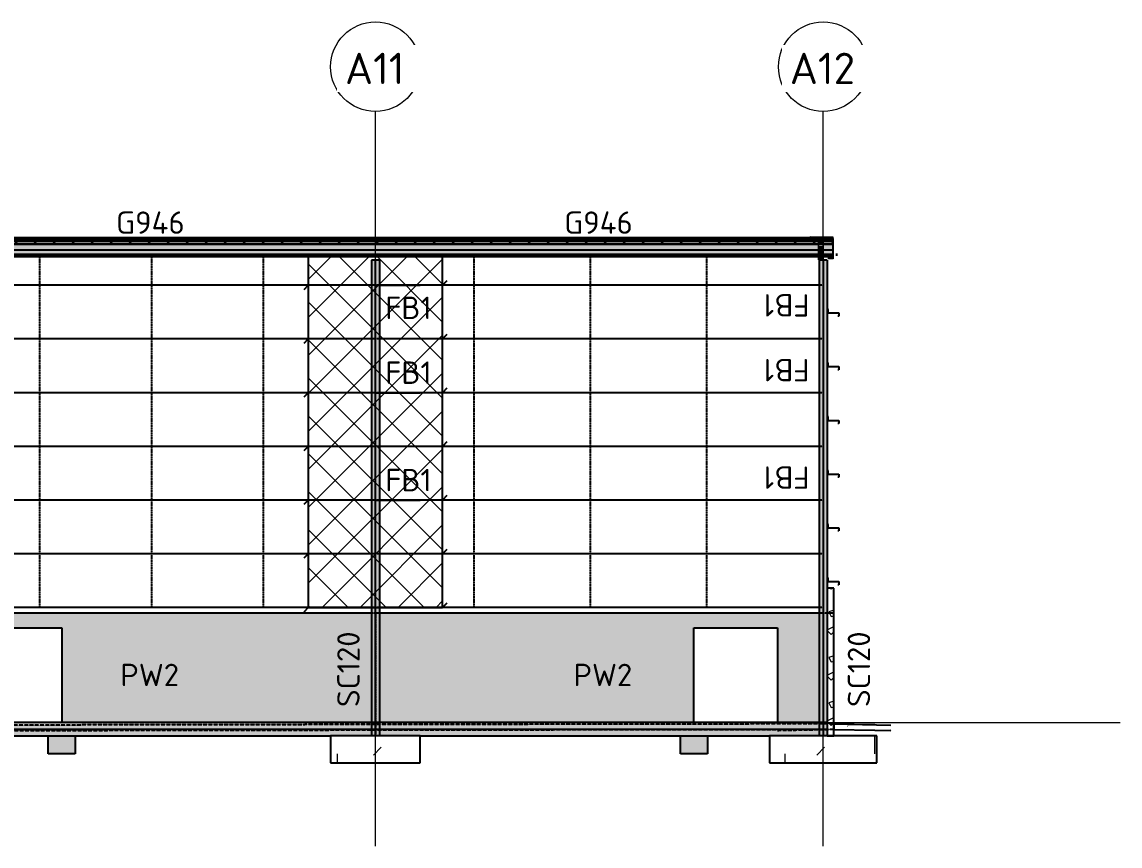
# Model space of a CAD drawing. Header units: millimetres. Extents: x 632 to 421542, y -3890 to 20851.
# Drawn here: x 117758 to 142279, y 2441 to 20851 of the extents above; entities that cross this region are included whole.
import ezdxf

# ---------------------------------------------------------------- set-up
doc = ezdxf.new("R2010")
doc.units = ezdxf.units.MM
for name, pattern in [('Dash', [7, 5, -2]), ('Hidden', [4, 3, -1]), ('Hidden Double', [7, 5, -2]), ('Hidden Half', [3, 2, -1])]:
    doc.linetypes.add(name, pattern=pattern)
for name, color, linetype, lineweight in [('A-010-M_LINE', 90, 'Continuous', 13), ('A-200-A_WALL', 211, 'Continuous', 18), ('A-200-H_WALL', 111, 'Continuous', 13), ('A-200-M_WALL_EXT', 113, 'Continuous', 13), ('A-200-M_WALL_PAT', 111, 'Continuous', 13), ('A-200-MH_WALL', 110, 'Hidden', 13), ('A-230-H-FLOOR', 190, 'Continuous', 13), ('A-230-M_FLOOR', 192, 'Continuous', 13), ('A-230-MH_FLOOR', 190, 'Hidden Double', 13), ('A-270-M_ROOF', 132, 'Continuous', 13), ('S-160-M_FOUND', 171, 'Continuous', 13), ('S-160-MH_FOUND', 171, 'Hidden Half', 13), ('S-280-A_COLUMN', 171, 'Continuous', 18), ('S-280-A_STRUCT_FRAME', 2, 'Continuous', 18), ('S-280-M_COLUMN', 52, 'Continuous', 13), ('S-280-M_STRUCT_FRAME', 12, 'Continuous', 13), ('S-280-MH_COLUMN', 52, 'Hidden Half', 13), ('Z-000-T_TEXT', 131, 'Continuous', 25), ('Z-030-M_GRID', 191, 'Continuous', 13), ('Z-033_T_GRIDREF', 31, 'Continuous', 13), ('Z-060-M_DETAIL', 92, 'Continuous', 25), ('Z-230-A_LEVEL', 51, 'Continuous', 13)]:
    doc.layers.add(name, color=color, linetype=linetype, lineweight=lineweight)
doc.styles.add('ISOCPEUR_1', font='isocpeur.ttf', dxfattribs={"height": 700})
doc.styles.add('ISOCPEUR_2', font='isocpeur.ttf', dxfattribs={"height": 500})
pattern_1 = [(45, (-968699.5, 0), (-1414.214, 0), [750, -3000]), (45, (-967699.5, 1000), (-1414.214, 0), [750, -3000]), (45, (-966699.5, -300), (-1414.214, 0), [250, -2000]), (90, (-966699.46, 500), (-500, 500), [500, -2000]), (315, (-966699.5, 1000), (0, 2828.43), [500, -3000]), (0, (-967699.5, 1000), (2000, 2000), [300, -1000]), (0, (-970199.5, 2000), (2000, 2000), [300, -2000])]

# ---------------------------------------------------------------- blocks, each defined once
blk = doc.blocks.new('Roof Gutters3 - Roof Gutters-1885272-S6_501-SECTION 1A')
at = {"layer": 'A-270-M_ROOF', "lineweight": 5, "transparency": 33554432}
h = blk.add_hatch(color=253, dxfattribs=at)
h.paths.add_polyline_path([(-913542, 16049), (-913552, 16042), (-913547, 16042)])
h.paths.add_polyline_path([(-913032, 15582), (-913032, 16040), (-913542, 16049), (-913542, 16046), (-913035, 16037), (-913035, 15585), (-913135, 15585), (-913135, 15582)])
for points in [[(-913552, 16042), (-913552, 16016), (-913547, 16016), (-913547, 16042)], [(-913542, 16046), (-913547, 16042), (-913547, 16016), (-913542, 16020)], [(-913542, 16046), (-913542, 16020), (-913035, 16011), (-913035, 16037)], [(-913135, 15582), (-913135, 15560), (-913032, 15560), (-913032, 15582)]]:
    blk.add_hatch(color=253, dxfattribs=at).paths.add_polyline_path(points)
at = {"layer": 'A-270-M_ROOF', "color": 53, "lineweight": 5}
for p, q in [((-913542, 16049), (-913552, 16042)), ((-913552, 16042), (-913547, 16042)), ((-913552, 16037), (-913552, 16042)), ((-913552, 16016), (-913552, 16037)), ((-913552, 16016), (-913542, 16023)), ((-913547, 16016), (-913552, 16016)), ((-913547, 16042), (-913542, 16046)), ((-913547, 16037), (-913547, 16042)), ((-913547, 16016), (-913547, 16037)), ((-913542, 16020), (-913547, 16016)), ((-913032, 16040), (-913542, 16049)), ((-913542, 16045), (-913542, 16049)), ((-913542, 16046), (-913035, 16037)), ((-913542, 16037), (-913542, 16046)), ((-913542, 16037), (-913542, 16045)), ((-913542, 16020), (-913542, 16037)), ((-913542, 16023), (-913542, 16037)), ((-913542, 16023), (-913035, 16014)), ((-913035, 16011), (-913542, 16020)), ((-913035, 16037), (-913035, 15585)), ((-913035, 16011), (-913035, 16037)), ((-913035, 16014), (-913032, 16014)), ((-913035, 15996), (-913035, 16011)), ((-913035, 15971), (-913035, 15996)), ((-913035, 15603), (-913035, 15971)), ((-913032, 15582), (-913032, 16040)), ((-913032, 16014), (-913032, 16040)), ((-913032, 16014), (-913032, 15560)), ((-913135, 15585), (-913135, 15582)), ((-913035, 15585), (-913135, 15585)), ((-913135, 15585), (-913135, 15563)), ((-913135, 15582), (-913032, 15582)), ((-913135, 15560), (-913135, 15582)), ((-913135, 15563), (-913035, 15563)), ((-913135, 15560), (-913135, 15563)), ((-913032, 15560), (-913135, 15560)), ((-913035, 15563), (-913035, 15603)), ((-913035, 15563), (-913035, 15585)), ((-913032, 15560), (-913032, 15582))]:
    blk.add_line(p, q, dxfattribs=at)
blk = doc.blocks.new('25021-APA-ZZ-ZZ-M3-AR-000001_V3_rvt-1-S6_501-SECTION 1A')
at = {"layer": 'A-270-M_ROOF', "transparency": 33554432}
for points in [[(-913035, 15996), (-913035, 16037), (-1024751, 16037), (-1024751, 15996), (-918805, 15996)], [(-913356, 15998), (-913356, 15958), (-913251, 15957), (-913251, 15997)]]:
    blk.add_hatch(color=9, dxfattribs=at).paths.add_polyline_path(points)
at = {"layer": 'A-270-M_ROOF', "lineweight": 5, "transparency": 33554432}
for color, points in [(9, [(-918805, 15971), (-913035, 15971), (-913035, 15996), (-1024751, 15996), (-1024751, 15971), (-925868, 15971)]), (253, [(-913035, 15754), (-913035, 15954), (-1024720, 15954), (-1024720, 15754), (-918805, 15754)]), (9, [(-913251, 15957), (-913356, 15958), (-913356, 15911), (-913251, 15911)]), (254, [(-913035, 15625), (-913035, 15876), (-1024751, 15876), (-1024751, 15625), (-1021751, 15625), (-1021751, 15648), (-1021661, 15648), (-1021661, 15625), (-918805, 15625)]), (253, [(-918805, 15759), (-913035, 15759), (-913035, 15904), (-1024720, 15904), (-1024720, 15759), (-925868, 15759)]), (253, [(-918805, 15766), (-913035, 15766), (-913035, 15899), (-1024720, 15899), (-1024720, 15766), (-925868, 15766)]), (253, [(-913035, 15752), (-913035, 15766), (-1024720, 15766), (-1024720, 15752), (-918805, 15752)]), (253, [(-913035, 15748), (-913035, 15752), (-1024720, 15752), (-1024720, 15748), (-918805, 15748)]), (254, [(-913356, 15838), (-913356, 15587), (-913251, 15586), (-913251, 15837)]), (254, [(-913251, 15586), (-913356, 15587), (-913356, 15540), (-913251, 15540)])]:
    blk.add_hatch(color=color, dxfattribs=at).paths.add_polyline_path(points)
at = {"layer": 'A-270-M_ROOF', "lineweight": 5}
h = blk.add_hatch(dxfattribs=at)
h.set_pattern_fill('FP_5', angle=45, style=0, pattern_type=2)
h.set_pattern_definition([(45, (-968699.46, -5e-07), (-212.132, 212.132), []), (135, (-968699.46, -5e-07), (-212.132, -212.132), [])])
h.paths.add_polyline_path([(-913035, 15876), (-913035, 15996), (-1024751, 15996), (-1024751, 15876), (-918805, 15876)])
h = blk.add_hatch(dxfattribs=at)
h.set_pattern_fill('FP_6', angle=45, style=0, pattern_type=2)
h.set_pattern_definition([(44.5626, (-968699.46, -3e-07), (-210.5064, 213.7453), []), (134.563, (-968699.46, -3e-07), (-213.7438, -210.508), [])])
h.paths.add_polyline_path([(-913356, 15958), (-913356, 15838), (-913251, 15837), (-913251, 15957)])
at = {"layer": 'A-270-M_ROOF', "lineweight": 5, "transparency": 33554432}
h = blk.add_hatch(color=254, dxfattribs=at)
h.paths.add_polyline_path([(-913035, 15600), (-913035, 15625), (-1021661, 15625), (-1021661, 15600), (-918805, 15600)])
h.paths.add_polyline_path([(-1024751, 15600), (-1021751, 15600), (-1021751, 15625), (-1024751, 15625)])
at = {"layer": 'A-270-M_ROOF', "color": 53, "lineweight": 5}
for p, q in [((-913035, 16037), (-1024751, 16037)), ((-913035, 16011), (-1024751, 16011)), ((-913035, 15996), (-1024751, 15996)), ((-1024751, 15996), (-913035, 15996)), ((-913356, 15971), (-1024751, 15971)), ((-1024751, 15971), (-913356, 15971)), ((-1024712, 15954), (-913356, 15954)), ((-1024712, 15954), (-913356, 15954)), ((-913251, 15997), (-913356, 15998)), ((-913356, 15998), (-913356, 15958)), ((-913356, 15973), (-913356, 15996)), ((-913251, 15971), (-913356, 15971)), ((-913356, 15971), (-913251, 15971)), ((-913356, 15958), (-913356, 15971)), ((-913356, 15958), (-913356, 15587)), ((-913251, 15957), (-913356, 15958)), ((-913356, 15958), (-913251, 15957)), ((-913356, 15954), (-913356, 15958)), ((-913356, 15954), (-913251, 15954)), ((-913356, 15954), (-913251, 15954)), ((-913356, 15911), (-913356, 15952)), ((-913251, 15952), (-913356, 15952)), ((-913251, 15957), (-913251, 15997)), ((-913251, 15996), (-913251, 15972)), ((-913035, 15971), (-913251, 15971)), ((-913251, 15971), (-913035, 15971)), ((-913251, 15971), (-913251, 15957)), ((-913251, 15586), (-913251, 15957)), ((-913251, 15957), (-913251, 15954)), ((-913251, 15954), (-913035, 15954)), ((-913251, 15954), (-913035, 15954)), ((-913251, 15952), (-913251, 15911)), ((-913035, 15996), (-913035, 16037)), ((-913035, 16037), (-913035, 16011)), ((-913035, 16011), (-913035, 15996)), ((-913035, 15625), (-913035, 15996)), ((-913035, 15996), (-913035, 15971)), ((-913035, 15971), (-913035, 15996)), ((-913035, 15996), (-913035, 15971)), ((-913035, 15971), (-913035, 15600)), ((-913035, 15759), (-913035, 15954)), ((-913035, 15954), (-913035, 15754)), ((-1024751, 15876), (-913035, 15876)), ((-913356, 15904), (-1024712, 15904)), ((-1024712, 15904), (-913356, 15904)), ((-1024712, 15899), (-913356, 15899)), ((-1024712, 15899), (-913356, 15899)), ((-1024712, 15766), (-913356, 15766)), ((-913356, 15763), (-1024712, 15763)), ((-913356, 15759), (-1024712, 15759)), ((-913356, 15759), (-1024712, 15759)), ((-1024712, 15754), (-913356, 15754)), ((-1024712, 15754), (-913356, 15754)), ((-1024712, 15752), (-913356, 15752)), ((-913356, 15748), (-1024712, 15748)), ((-913356, 15754), (-913356, 15911)), ((-913251, 15904), (-913356, 15904)), ((-913356, 15904), (-913251, 15904)), ((-913356, 15899), (-913251, 15899)), ((-913356, 15899), (-913251, 15899)), ((-913356, 15838), (-913251, 15837)), ((-913356, 15766), (-913251, 15766)), ((-913251, 15763), (-913356, 15763)), ((-913251, 15759), (-913356, 15759)), ((-913251, 15759), (-913356, 15759)), ((-913356, 15600), (-913356, 15754)), ((-913356, 15754), (-913251, 15754)), ((-913356, 15754), (-913251, 15754)), ((-913356, 15752), (-913251, 15752)), ((-913251, 15748), (-913356, 15748)), ((-913251, 15911), (-913251, 15754)), ((-913035, 15904), (-913251, 15904)), ((-913251, 15904), (-913035, 15904)), ((-913251, 15899), (-913035, 15899)), ((-913251, 15899), (-913035, 15899)), ((-913251, 15766), (-913035, 15766)), ((-913035, 15763), (-913251, 15763)), ((-913035, 15759), (-913251, 15759)), ((-913035, 15759), (-913251, 15759)), ((-913251, 15754), (-913251, 15600)), ((-913251, 15754), (-913035, 15754)), ((-913251, 15754), (-913035, 15754)), ((-913251, 15752), (-913035, 15752)), ((-913035, 15748), (-913251, 15748)), ((-913035, 15899), (-913035, 15904)), ((-913035, 15904), (-913035, 15759)), ((-913035, 15763), (-913035, 15899)), ((-913035, 15759), (-913035, 15899)), ((-913035, 15899), (-913035, 15766)), ((-913035, 15766), (-913035, 15759)), ((-913035, 15759), (-913035, 15763)), ((-913035, 15754), (-913035, 15759)), ((-913035, 15759), (-913035, 15754)), ((-913035, 15754), (-913035, 15759)), ((-913035, 15752), (-913035, 15748)), ((-913035, 15748), (-913035, 15752)), ((-1024751, 15625), (-913035, 15625)), ((-1024712, 15600), (-913356, 15600)), ((-913356, 15600), (-913251, 15600)), ((-913356, 15540), (-913356, 15600)), ((-913356, 15587), (-913251, 15586)), ((-913356, 15587), (-913356, 15540)), ((-913356, 15540), (-913251, 15540)), ((-913251, 15600), (-913035, 15600)), ((-913251, 15600), (-913251, 15540)), ((-913251, 15540), (-913251, 15586)), ((-913035, 15600), (-913035, 15625))]:
    blk.add_line(p, q, dxfattribs=at)
blk.add_blockref('Roof Gutters3 - Roof Gutters-1885272-S6_501-SECTION 1A', (0, 0), dxfattribs=at)
blk = doc.blocks.new('NRP_Column-Steel-UB - SC120 - 410UB59_7-4110039-S6_501-SECTION 1A')
at = {"layer": 'S-280-M_COLUMN', "linetype": 'Hidden Half', "lineweight": 25}
for p, q in [((-973255, 15532), (-973255, 4900)), ((-973247, 4900), (-973247, 15532))]:
    blk.add_line(p, q, dxfattribs=at)
blk = doc.blocks.new('NRP_Framing-Steel-Purlin C - P946 - EC250-24-4111187-S6_501-SECTION 1A')
at = {"layer": 'S-280-M_STRUCT_FRAME', "color": 1, "lineweight": 25}
blk.add_line((-912951, 15626), (-912951, 15679), dxfattribs=at)
blk.add_line((-912951, 15626), (-912951, 15679), dxfattribs=at)
blk = doc.blocks.new('NRP_Framing-Steel-Purlin Z - G915 - EZ250-19-4108674-S6_501-SECTION 1A')
at = {"layer": 'S-280-M_STRUCT_FRAME', "color": 92, "lineweight": 25}
for p, q in [((-913152, 8426), (-913152, 8350)), ((-913131, 8426), (-913152, 8426)), ((-913152, 8426), (-913152, 8350)), ((-913131, 8426), (-913152, 8426)), ((-913152, 8350), (-912902, 8350)), ((-913152, 8350), (-912902, 8350)), ((-912902, 8350), (-912902, 8279)), ((-912902, 8350), (-912902, 8279)), ((-912902, 8279), (-912923, 8279)), ((-912902, 8279), (-912923, 8279))]:
    blk.add_line(p, q, dxfattribs=at)
blk = doc.blocks.new('NRP_Framing-Steel-Purlin C - P946 - EC250-24-4032700-S6_501-SECTION 1A')
at = {"layer": 'S-280-M_STRUCT_FRAME', "color": 1, "lineweight": 25}
blk.add_line((-913017, 15655), (-1024537, 15655), dxfattribs=at)
blk.add_line((-913017, 15655), (-1024537, 15655), dxfattribs=at)
blk = doc.blocks.new('NRP_Framing-Steel-Purlin C - G946 - EC250-24-4111441-S6_501-SECTION 1A')
at = {"layer": 'S-280-M_STRUCT_FRAME', "color": 1, "lineweight": 25}
blk.add_line((-963264, 15626), (-973238, 15626), dxfattribs=at)
blk.add_line((-963264, 15626), (-973238, 15626), dxfattribs=at)
blk = doc.blocks.new('NRP_Framing-Steel-Purlin C - G946 - EC250-24-4111439-S6_501-SECTION 1A')
at = {"layer": 'S-280-M_STRUCT_FRAME', "color": 1, "lineweight": 25}
blk.add_line((-913251, 15626), (-923238, 15626), dxfattribs=at)
blk.add_line((-913251, 15626), (-923238, 15626), dxfattribs=at)
blk = doc.blocks.new('NRP_Foundation-Pad Footing Fibre _v2_ - PF2 -2400 x 2000 x 600d-V4-S6_501-SECTION 1A')
at = {"layer": 'S-160-M_FOUND'}
h = blk.add_hatch(dxfattribs=at)
h.set_pattern_fill('FP_9', color=256, style=0, pattern_type=2)
h.set_pattern_definition(pattern_1)
h.paths.add_polyline_path([(-924251, 4300), (-922251, 4300), (-922251, 4900), (-924251, 4900)])
at = {"layer": 'S-160-M_FOUND', "lineweight": 25}
for p, q in [((-922251, 4900), (-924251, 4900)), ((-924251, 4900), (-924251, 4300)), ((-922251, 4300), (-922251, 4900)), ((-924251, 4300), (-922251, 4300))]:
    blk.add_line(p, q, dxfattribs=at)
blk = doc.blocks.new('NRP_Foundation-Pad Footing Fibre _v2_ - PF1 - 3000 x 2400 x 600d-V5-S6_501-SECTION 1A')
at = {"layer": 'S-160-M_FOUND'}
h = blk.add_hatch(dxfattribs=at)
h.set_pattern_fill('FP_9', color=256, style=0, pattern_type=2)
h.set_pattern_definition(pattern_1)
h.paths.add_polyline_path([(-914451, 4900), (-914451, 4300), (-912051, 4300), (-912051, 4900)])
at = {"layer": 'S-160-M_FOUND', "lineweight": 25}
for p, q in [((-912051, 4900), (-914451, 4900)), ((-914451, 4900), (-914451, 4300)), ((-912051, 4300), (-912051, 4900)), ((-914451, 4300), (-912051, 4300))]:
    blk.add_line(p, q, dxfattribs=at)
blk = doc.blocks.new('NRP_Framing-Steel-Purlin Z - G914 - EZ250-15-V40-S6_501-SECTION 1A')
at = {"layer": 'S-280-M_STRUCT_FRAME', "color": 150, "lineweight": 25}
for p, q in [((-934251, 14969), (-934351, 14869)), ((-933340, 14969), (-934251, 14969)), ((-923340, 14969), (-933162, 14969)), ((-921756, 14969), (-923162, 14969)), ((-921656, 15069), (-921756, 14969))]:
    blk.add_line(p, q, dxfattribs=at)
at = {"layer": 'S-280-M_STRUCT_FRAME', "color": 150, "linetype": 'Dash', "lineweight": 25}
for p, q in [((-933162, 14969), (-933340, 14969)), ((-923162, 14969), (-923340, 14969))]:
    blk.add_line(p, q, dxfattribs=at)
blk = doc.blocks.new('NRP_Framing-Steel-Purlin Z - G914 - EZ250-15-V41-S6_501-SECTION 1A')
at = {"layer": 'S-280-M_STRUCT_FRAME', "color": 150, "lineweight": 25}
for p, q in [((-924751, 14969), (-924851, 14869)), ((-923340, 14969), (-924751, 14969)), ((-913340, 14969), (-923162, 14969))]:
    blk.add_line(p, q, dxfattribs=at)
at = {"layer": 'S-280-M_STRUCT_FRAME', "color": 150, "linetype": 'Dash', "lineweight": 25}
for p, q in [((-923162, 14969), (-923340, 14969)), ((-913251, 14969), (-913340, 14969))]:
    blk.add_line(p, q, dxfattribs=at)
blk = doc.blocks.new('NRP_Bridging Plan _v2_ - 3 Rows-4116033-S6_501-SECTION 1A')
at = {"layer": 'Z-060-M_DETAIL', "linetype": 'Hidden'}
for p, q in [((-970752, 15626), (-970752, 7769)), ((-968253, 15626), (-968253, 7769)), ((-965755, 15626), (-965755, 7769))]:
    blk.add_line(p, q, dxfattribs=at)
blk = doc.blocks.new('NRP_Bridging Plan _v2_ - 3 Rows-4115848-S6_501-SECTION 1A')
at = {"layer": 'Z-060-M_DETAIL', "linetype": 'Hidden'}
for p, q in [((-1001856, 15626), (-1001856, 7769)), ((-999256, 15626), (-999256, 7769)), ((-996656, 15626), (-996656, 7769))]:
    blk.add_line(p, q, dxfattribs=at)
blk = doc.blocks.new('Grid - NRP_Grid-Head-320187-S6_501-SECTION 1A')
at = {"layer": 'Z-033_T_GRIDREF'}
blk.add_circle((-1014851, 19851), 1000, dxfattribs=at)
blk = doc.blocks.new('NRP_Fly Brace BN - FB1-4028766-S6_501-SECTION 1A')
at = {"layer": 'Z-000-T_TEXT'}
blk.add_line((-1014851, 7769), (-1013851, 7769), dxfattribs=at)
at = {"layer": 'Z-000-T_TEXT', "lineweight": 13, "insert": (-1014630, 8466), "char_height": 500, "width": 1218.57, "attachment_point": 1, "style": 'ISOCPEUR_2'}
blk.add_mtext('FB1', dxfattribs=at)
blk = doc.blocks.new('NRP_Fly Brace BN - FB1-4067984-S6_501-SECTION 1A')
at = {"layer": 'Z-000-T_TEXT'}
blk.add_line((-1014851, 14969), (-1013851, 14969), dxfattribs=at)
at = {"layer": 'Z-000-T_TEXT', "lineweight": 13, "insert": (-1014630, 14714), "char_height": 500, "width": 1218.57, "attachment_point": 1, "style": 'ISOCPEUR_2'}
blk.add_mtext('FB1', dxfattribs=at)

msp = doc.modelspace()

# ---------------------------------------------------------------- hatches: boundary and pattern name
at = {"layer": 'A-200-H_WALL', "lineweight": 5}
h = msp.add_hatch(color=256, dxfattribs=at)
h.paths.add_polyline_path([(124651, 4900), (125562, 4900), (125562, 5050), (115740, 5050), (115740, 4900), (123034, 4900)])
h.paths.add_polyline_path([(124780, 5200), (125562, 5200), (125562, 7640), (115740, 7640), (115740, 5200), (116779, 5200), (116779, 7312), (118645, 7312), (118645, 5200), (123034, 5200)])
h = msp.add_hatch(color=256, dxfattribs=at)
h.paths.add_polyline_path([(126651, 4900), (135562, 4900), (135562, 5050), (125740, 5050), (125740, 4900)])
h.paths.add_polyline_path([(126536, 5200), (132764, 5200), (132764, 7312), (134630, 7312), (134630, 5200), (135562, 5200), (135562, 7640), (125740, 7640), (125740, 5200)])
at = {"layer": 'A-200-M_WALL_PAT'}
h = msp.add_hatch(dxfattribs=at)
h.set_pattern_fill('FP_7', color=250, angle=-63.435, style=0, pattern_type=2)
h.set_pattern_definition([(296.56505, (80456.53, 152.4), (5e-05, 1016), [113.592, -2158.253]), (33.69, (80507.3, 50.8), (7e-05, 1016), [183.16, -3480.08]), (33.69, (81523.3, 50.8), (7e-05, 1016), [183.16, -3480.08]), (33.69, (82539.3, 50.8), (7e-05, 1016), [183.16, -3480.08]), (116.56505, (80659.73, 152.4), (5e-05, 1016), [113.592, -2158.253]), (213.69, (80608.9, 254), (7e-05, 1016), [183.16, -3480.08]), (213.69, (81624.9, 254), (7e-05, 1016), [183.16, -3480.08]), (213.69, (82640.9, 254), (7e-05, 1016), [183.16, -3480.08]), (26.565, (80862.9, 152.4), (5e-05, 1016), [227.185, -2044.66]), (26.565, (81878.9, 152.4), (5e-05, 1016), [227.185, -2044.66]), (270, (81066.1, 254), (1016, 0.0009), [101.6, -914.4]), (225, (81066.1, 152.4), (-0.002, 1016), [143.684, -1293.157]), (135, (80964.5, 50.8), (-0.0009, 1015.999), [143.684, -1293.157]), (288.43505, (80659.73, 457.2), (-0.002, 1015.9997), [160.644, -3052.23]), (18.435, (80710.5, 304.8), (-0.002, 1016), [160.644, -3052.23]), (18.435, (81726.5, 304.8), (-0.002, 1016), [160.644, -3052.23]), (18.435, (82742.5, 304.8), (-0.002, 1016), [160.644, -3052.23]), (135, (80862.9, 355.6), (-0.0009, 1015.999), [143.684, -1293.157]), (180, (80761.3, 457.2), (0.0009, -1016), [101.6, -914.4]), (251.56505, (80405.73, 711.2), (0.0004, 1015.9997), [160.644, -3052.23]), (315, (80354.9, 558.8), (-0.0009, 1015.999), [143.684, -1293.157]), (71.56505, (80456.53, 457.2), (0.0004, 1015.9997), [160.644, -3052.23]), (135, (80507.3, 609.6), (-0.0009, 1015.999), [143.684, -1293.157]), (225, (80812.1, 711.2), (-0.002, 1016), [143.684, -1293.157]), (123.69, (80710.53, 609.6), (7e-05, 1015.9997), [183.162, -3480.078]), (123.69, (81726.53, 609.6), (7e-05, 1015.9997), [183.162, -3480.078]), (26.565, (80608.9, 762), (5e-05, 1016), [113.592, -2158.253]), (26.565, (81624.9, 762), (5e-05, 1016), [113.592, -2158.253]), (315, (80710.5, 812.8), (-0.0009, 1015.999), [143.684, -1293.157]), (213.69, (81167.7, 965.2), (7e-05, 1016), [183.16, -3480.08]), (213.69, (82183.7, 965.2), (7e-05, 1016), [183.16, -3480.08]), (213.69, (83199.7, 965.2), (7e-05, 1016), [183.16, -3480.08]), (296.56505, (81015.33, 863.6), (5e-05, 1016), [113.592, -2158.253]), (45, (81066.1, 762), (-0.0009, 1015.999), [143.684, -1293.157]), (90, (81167.7, 863.6), (-1016, -0.0009), [101.6, -914.4]), (213.69, (80710.5, 1016), (7e-05, 1016), [183.16, -3480.08]), (213.69, (81726.5, 1016), (7e-05, 1016), [183.16, -3480.08]), (213.69, (82742.5, 1016), (7e-05, 1016), [183.16, -3480.08]), (315, (80558.1, 914.4), (-0.0009, 1015.999), [71.842, -1364.999]), (26.565, (80608.9, 863.6), (5e-05, 1016), [113.592, -2158.253]), (26.565, (81624.9, 863.6), (5e-05, 1016), [113.592, -2158.253]), (90, (80710.5, 914.4), (-1016, -0.0009), [101.6, -914.4]), (333.435, (80304.1, 965.2), (-0.002, 1016), [113.592, -2158.253]), (333.435, (81320.1, 965.2), (-0.002, 1016), [113.592, -2158.253]), (243.43505, (80405.73, 914.4), (-0.0018, 1016), [113.592, -2158.253]), (161.565, (80354.9, 812.8), (0.0004, 1016), [160.644, -3052.23]), (161.565, (81370.9, 812.8), (0.0004, 1016), [160.644, -3052.23]), (161.565, (82386.9, 812.8), (0.0004, 1016), [160.644, -3052.23]), (45, (80202.5, 863.6), (-0.0009, 1015.999), [143.684, -1293.157]), (26.565, (80253.3, -0.0002), (5e-05, 1016), [113.592, -2158.253]), (26.565, (81269.3, -0.0003), (5e-05, 1016), [113.592, -2158.253]), (116.56505, (80354.93, 50.8), (5e-05, 1016), [113.592, -2158.253]), (206.565, (80304.1, 152.4), (5e-05, 1016), [113.592, -2158.253]), (206.565, (81320.1, 152.4), (5e-05, 1016), [113.592, -2158.253]), (296.56505, (80202.53, 101.6), (5e-05, 1016), [113.592, -2158.253]), (14.036, (80964.5, 457.2), (0.003, 1016), [209.454, -3979.62]), (14.036, (81980.5, 457.2), (0.003, 1016), [209.454, -3979.62]), (14.036, (82996.5, 457.2), (0.003, 1016), [209.454, -3979.62]), (14.036, (84012.5, 457.2), (0.003, 1016), [209.454, -3979.62]), (135, (81167.7, 508), (-0.0009, 1015.999), [143.684, -1293.157]), (198.435, (81066.1, 609.6), (-0.002, 1016), [160.644, -3052.23]), (198.435, (82082.1, 609.6), (-0.002, 1016), [160.644, -3052.23]), (198.435, (83098.1, 609.6), (-0.002, 1016), [160.644, -3052.23]), (296.56505, (80913.73, 558.8), (5e-05, 1016), [113.592, -2158.253]), (333.435, (80253.3, 304.8), (-0.002, 1016), [113.592, -2158.253]), (333.435, (81269.3, 304.8), (-0.002, 1016), [113.592, -2158.253]), (45, (80354.9, 254), (-0.0009, 1015.999), [71.842, -1364.999]), (116.56505, (80405.73, 304.8), (5e-05, 1016), [113.592, -2158.253]), (225, (80354.9, 406.4), (-0.002, 1016), [143.684, -1293.157])])
h.paths.add_polyline_path([(135740, 4900), (135890, 4900), (135890, 8200), (135740, 8200)])
at = {"layer": 'A-230-H-FLOOR'}
h = msp.add_hatch(dxfattribs=at)
h.set_pattern_fill('FP_9', color=256, style=0, pattern_type=2)
h.set_pattern_definition([(45, (80202.5, 0), (-1414.214, 0), [750, -3000]), (45, (81202.5, 1000), (-1414.214, 0), [750, -3000]), (45, (82202.5, -300), (-1414.214, 0), [250, -2000]), (90, (82202.53, 500), (-500, 500), [500, -2000]), (315, (82202.5, 1000), (0, 2828.43), [500, -3000]), (0, (81202.5, 1000), (2000, 2000), [300, -1000]), (0, (78702.5, 2000), (2000, 2000), [300, -2000])])
h.paths.add_polyline_path([(130097, 5050), (135740, 5050), (135740, 5200), (25551, 5200), (25551, 5050), (123034, 5050)])
at = {"layer": 'A-230-H-FLOOR', "lineweight": 5}
for points in [[(136806, 5150), (135890, 5170), (135890, 5162)], [(135890, 5050), (135890, 5050), (135890, 5050)]]:
    msp.add_hatch(color=256, dxfattribs=at).paths.add_polyline_path(points)
at = {"layer": 'A-230-H-FLOOR'}
h = msp.add_hatch(dxfattribs=at)
h.set_pattern_fill('FP_10', color=256, style=0, pattern_type=2)
h.set_pattern_definition([(50, (80202.5, 0), (728.7365, -63.756), [76.2, -838.2]), (355, (80202.5, 0), (-140.972, 764.228), [60.96, -670.56]), (100.451, (80263.26, -5.3), (587.77, 700.467), [64.76, -712.36]), (46.184, (80202.5, 203.2), (1084.316, -168.171), [114.3, -1257.3]), (96.636, (80292.9, 189.2), (949.61, 989.71), [97.14, -1068.54]), (351.184, (80202.5, 203.2), (949.62, 989.701), [91.44, -1005.84]), (21, (80304.1, 152.4), (606.458, -409.0606), [76.2, -838.2]), (326, (80304.1, 152.4), (247.208, 736.753), [60.96, -670.56]), (71.451, (80354.7, 118.3), (853.668, 327.6855), [64.76, -712.36]), (37.5, (80202.53, 0), (12.3547, 338.2201), [6.706, -655.726, 6.706, -674.014, -673.1]), (37.5, (80202.53, 0), (12.3547, 338.2201), [-1343.152, 6.706, -666.394]), (7.5, (80202.53, 0), (267.2789, 400.7221), [6.706, -381.406, 6.706, -640.486, -256.54]), (7.5, (80202.53, 0), (267.2789, 400.7221), [-1035.304, 6.706, -249.834]), (327.5, (79975.96, 0), (542.3633, -22.9153), [6.706, -247.294, 6.706, -785.774, -1051.56]), (327.5, (79975.96, 0), (542.3633, -22.9153), [-1046.48, 6.706, -1044.854]), (317.5, (79874.36, 0), (592.517, 101.707), [6.706, -323.494, 6.706, -519.582, -746.76]), (317.5, (79874.36, 0), (592.517, 101.707), [-856.488, 6.706, -740.054])])
h.paths.add_polyline_path([(137160, 5022), (137160, 5142), (136806, 5150), (135890, 5162), (135890, 5042), (136806, 5030)])
at = {"layer": 'S-160-M_FOUND', "lineweight": 5}
for points in [[(118345, 4900), (118345, 4500), (118945, 4500), (118945, 4900)], [(132464, 4900), (132464, 4500), (133064, 4500), (133064, 4900)]]:
    msp.add_hatch(color=256, dxfattribs=at).paths.add_polyline_path(points)
at = {"layer": 'S-280-M_COLUMN', "lineweight": 5}
h = msp.add_hatch(color=256, dxfattribs=at)
h.paths.add_polyline_path([(125562, 4900), (125636, 4900), (125636, 5050), (125562, 5050)])
h.paths.add_polyline_path([(125562, 5200), (125636, 5200), (125636, 15532), (125562, 15532), (125562, 10595)])
h = msp.add_hatch(color=256, dxfattribs=at)
h.paths.add_polyline_path([(125641, 4900), (125647, 4900), (125645, 5050), (125636, 5050), (125636, 4900)])
h.paths.add_polyline_path([(125636, 5200), (125647, 5200), (125645, 15532), (125636, 15532), (125636, 10595)])
for points in [[(125655, 4900), (125655, 15532), (125647, 15532), (125647, 4900)], [(135655, 4900), (135655, 15532), (135647, 15532), (135647, 4900)]]:
    msp.add_hatch(color=256, dxfattribs=at).paths.add_polyline_path(points)
h = msp.add_hatch(color=256, dxfattribs=at)
h.paths.add_polyline_path([(125661, 4900), (125666, 4900), (125666, 5050), (125655, 5050), (125656, 4900)])
h.paths.add_polyline_path([(125666, 5200), (125666, 5200), (125666, 15532), (125655, 15532), (125656, 5200), (125661, 5200)])
h = msp.add_hatch(color=256, dxfattribs=at)
h.paths.add_polyline_path([(125666, 4900), (125740, 4900), (125740, 5050), (125666, 5050)])
h.paths.add_polyline_path([(125666, 5200), (125740, 5200), (125740, 15532), (125666, 15532), (125666, 10595)])
h = msp.add_hatch(color=256, dxfattribs=at)
h.paths.add_polyline_path([(135562, 4900), (135636, 4900), (135636, 5050), (135562, 5050)])
h.paths.add_polyline_path([(135562, 5200), (135636, 5200), (135636, 15532), (135562, 15532), (135562, 10595)])
h = msp.add_hatch(color=256, dxfattribs=at)
h.paths.add_polyline_path([(135641, 4900), (135647, 4900), (135645, 5050), (135636, 5050), (135636, 4900)])
h.paths.add_polyline_path([(135636, 5200), (135647, 5200), (135645, 15532), (135636, 15532), (135636, 10595)])
h = msp.add_hatch(color=256, dxfattribs=at)
h.paths.add_polyline_path([(135661, 4900), (135666, 4900), (135666, 5050), (135655, 5050), (135656, 4900)])
h.paths.add_polyline_path([(135666, 5200), (135666, 15532), (135655, 15532), (135656, 5200), (135666, 5200)])
h = msp.add_hatch(color=256, dxfattribs=at)
h.paths.add_polyline_path([(135740, 4900), (135740, 5050), (135666, 5050), (135666, 4900)])
h.paths.add_polyline_path([(135666, 5200), (135740, 5200), (135740, 15532), (135666, 15532), (135666, 8200)])
at = {"layer": 'Z-060-M_DETAIL', "lineweight": 18}
h = msp.add_hatch(dxfattribs=at)
h.set_pattern_fill('FP_11', color=8, style=0, pattern_type=2)
h.set_pattern_definition([(45, (80202.5, 0), (-424.264, 424.264), []), (135, (80202.5, 0), (-424.264, -424.264), [])])
h.paths.add_polyline_path([(127151, 7769), (127151, 15626), (124151, 15626), (124151, 7769)])

# ---------------------------------------------------------------- linework, layer by layer
at = {"layer": 'A-010-M_LINE', "lineweight": 25}
for p, q in [((127151, 15626), (124151, 15626)), ((124151, 15626), (124151, 7769)), ((127151, 7769), (127151, 15626)), ((124151, 7769), (127151, 7769))]:
    msp.add_line(p, q, dxfattribs=at)
at = {"layer": 'A-200-M_WALL_EXT', "lineweight": 25}
for p, q in [((135890, 8200), (135740, 8200)), ((135740, 8200), (135740, 4900)), ((135890, 4900), (135890, 8200)), ((125562, 7640), (115740, 7640)), ((135562, 7640), (125740, 7640)), ((116779, 7312), (118645, 7312)), ((118645, 7312), (118645, 5200)), ((132764, 7312), (134630, 7312)), ((132764, 5200), (132764, 7312)), ((134630, 7312), (134630, 5200)), ((116851, 4900), (118345, 4900)), ((118945, 4900), (124651, 4900)), ((126651, 4900), (132464, 4900)), ((133064, 4900), (134451, 4900)), ((135740, 4900), (135890, 4900))]:
    msp.add_line(p, q, dxfattribs=at)
at = {"layer": 'A-200-MH_WALL', "lineweight": 25}
for p, q in [((125651, 7640), (125562, 7640)), ((125740, 7640), (125651, 7640)), ((125651, 7640), (125651, 4900)), ((125651, 4900), (125651, 7640)), ((135890, 7640), (135562, 7640))]:
    msp.add_line(p, q, dxfattribs=at)
at = {"layer": 'A-230-M_FLOOR', "lineweight": 25}
for p, q in [((135740, 5200), (25551, 5200)), ((135890, 5170), (137160, 5142)), ((135890, 5162), (135890, 5042)), ((136806, 5150), (135890, 5162)), ((25551, 5050), (135740, 5050)), ((135890, 5042), (136806, 5030)), ((136806, 5030), (137160, 5022))]:
    msp.add_line(p, q, dxfattribs=at)
at = {"layer": 'A-230-MH_FLOOR', "lineweight": 25}
for p, q in [((135890, 5170), (115831, 5140)), ((115831, 5020), (135890, 5050)), ((134626, 5025), (135890, 5050))]:
    msp.add_line(p, q, dxfattribs=at)
at = {"layer": 'S-160-M_FOUND', "lineweight": 25}
for p, q in [((118345, 4900), (118945, 4900)), ((118345, 4500), (118345, 4900)), ((118945, 4900), (118945, 4500)), ((132464, 4900), (133064, 4900)), ((132464, 4500), (132464, 4900)), ((133064, 4900), (133064, 4500)), ((118945, 4500), (118345, 4500)), ((133064, 4500), (132464, 4500))]:
    msp.add_line(p, q, dxfattribs=at)
at = {"layer": 'S-280-M_COLUMN', "lineweight": 25}
for p, q in [((125562, 15532), (125562, 5200)), ((125636, 15532), (125562, 15532)), ((125647, 15532), (125636, 15532)), ((125655, 15532), (125647, 15532)), ((125666, 15532), (125655, 15532)), ((125740, 15532), (125666, 15532)), ((125740, 15532), (125740, 5200)), ((135562, 15532), (135562, 5200)), ((135636, 15532), (135562, 15532)), ((135647, 15532), (135636, 15532)), ((135655, 15532), (135647, 15532)), ((135666, 15532), (135655, 15532)), ((135740, 15532), (135666, 15532)), ((135740, 15532), (135740, 8200)), ((125562, 5050), (125562, 4900)), ((125740, 5050), (125740, 4900)), ((135562, 5050), (135562, 4900)), ((125647, 4900), (125655, 4900)), ((135647, 4900), (135655, 4900))]:
    msp.add_line(p, q, dxfattribs=at)
at = {"layer": 'S-280-MH_COLUMN', "lineweight": 25}
for p, q in [((125562, 5200), (125562, 5050)), ((125740, 5200), (125740, 5050)), ((135562, 5200), (135562, 5050))]:
    msp.add_line(p, q, dxfattribs=at)
at = {"layer": 'Z-030-M_GRID'}
for p, q in [((125651, 2441), (125651, 18851)), ((135651, 2441), (135651, 18851))]:
    msp.add_line(p, q, dxfattribs=at)
at = {"layer": 'Z-230-A_LEVEL'}
msp.add_line((21691, 5200), (142279, 5200), dxfattribs=at)

# ---------------------------------------------------------------- block references
at = {"lineweight": 5}
msp.add_blockref('25021-APA-ZZ-ZZ-M3-AR-000001_V3_rvt-1-S6_501-SECTION 1A', (1048902, 0), dxfattribs=at)
at = {"layer": 'S-160-MH_FOUND', "lineweight": 25}
for name in ['NRP_Foundation-Pad Footing Fibre _v2_ - PF2 -2400 x 2000 x 600d-V4-S6_501-SECTION 1A', 'NRP_Foundation-Pad Footing Fibre _v2_ - PF1 - 3000 x 2400 x 600d-V5-S6_501-SECTION 1A']:
    msp.add_blockref(name, (1048902, 0), dxfattribs=at)
at = {"layer": 'S-280-M_COLUMN', "linetype": 'Hidden Half', "lineweight": 25}
for p in [(1098902, 0), (1108902, 0)]:
    msp.add_blockref('NRP_Column-Steel-UB - SC120 - 410UB59_7-4110039-S6_501-SECTION 1A', p, dxfattribs=at)
at = {"layer": 'S-280-M_STRUCT_FRAME', "color": 1, "lineweight": 25}
for name, p in [('NRP_Framing-Steel-Purlin C - P946 - EC250-24-4032700-S6_501-SECTION 1A', (1048902, 0)), ('NRP_Framing-Steel-Purlin C - G946 - EC250-24-4111441-S6_501-SECTION 1A', (1088902, 0)), ('NRP_Framing-Steel-Purlin C - G946 - EC250-24-4111439-S6_501-SECTION 1A', (1048902, 0)), ('NRP_Framing-Steel-Purlin C - P946 - EC250-24-4111187-S6_501-SECTION 1A', (1048902, 0))]:
    msp.add_blockref(name, p, dxfattribs=at)
at = {"layer": 'S-280-M_STRUCT_FRAME', "color": 150, "lineweight": 25}
for name, p in [('NRP_Framing-Steel-Purlin Z - G914 - EZ250-15-V40-S6_501-SECTION 1A', (1048902, 0)), ('NRP_Framing-Steel-Purlin Z - G914 - EZ250-15-V41-S6_501-SECTION 1A', (1048902, 0)), ('NRP_Framing-Steel-Purlin Z - G914 - EZ250-15-V40-S6_501-SECTION 1A', (1048902, -1200)), ('NRP_Framing-Steel-Purlin Z - G914 - EZ250-15-V41-S6_501-SECTION 1A', (1048902, -1200)), ('NRP_Framing-Steel-Purlin Z - G914 - EZ250-15-V40-S6_501-SECTION 1A', (1048902, -2400)), ('NRP_Framing-Steel-Purlin Z - G914 - EZ250-15-V41-S6_501-SECTION 1A', (1048902, -2400)), ('NRP_Framing-Steel-Purlin Z - G914 - EZ250-15-V40-S6_501-SECTION 1A', (1048902, -3600)), ('NRP_Framing-Steel-Purlin Z - G914 - EZ250-15-V41-S6_501-SECTION 1A', (1048902, -3600)), ('NRP_Framing-Steel-Purlin Z - G914 - EZ250-15-V40-S6_501-SECTION 1A', (1048902, -4800)), ('NRP_Framing-Steel-Purlin Z - G914 - EZ250-15-V41-S6_501-SECTION 1A', (1048902, -4800)), ('NRP_Framing-Steel-Purlin Z - G914 - EZ250-15-V40-S6_501-SECTION 1A', (1048902, -6000)), ('NRP_Framing-Steel-Purlin Z - G914 - EZ250-15-V41-S6_501-SECTION 1A', (1048902, -6000)), ('NRP_Framing-Steel-Purlin Z - G914 - EZ250-15-V40-S6_501-SECTION 1A', (1048902, -7200)), ('NRP_Framing-Steel-Purlin Z - G914 - EZ250-15-V41-S6_501-SECTION 1A', (1048902, -7200))]:
    msp.add_blockref(name, p, dxfattribs=at)
at = {"layer": 'S-280-M_STRUCT_FRAME', "color": 92, "lineweight": 25}
for p in [(1048902, 6000), (1048902, 4800), (1048902, 3600), (1048902, 2400), (1048902, 1200), (1048902, 0)]:
    msp.add_blockref('NRP_Framing-Steel-Purlin Z - G915 - EZ250-19-4108674-S6_501-SECTION 1A', p, dxfattribs=at)
at = {"layer": 'Z-000-T_TEXT', "lineweight": 13}
for name, p in [('NRP_Fly Brace BN - FB1-4067984-S6_501-SECTION 1A', (1140502, 0)), ('NRP_Fly Brace BN - FB1-4028766-S6_501-SECTION 1A', (1140502, 4800)), ('NRP_Fly Brace BN - FB1-4028766-S6_501-SECTION 1A', (1140502, 2400))]:
    msp.add_blockref(name, p, dxfattribs=at)
at = {"layer": 'Z-000-T_TEXT', "lineweight": 13, "rotation": 180}
for name, p in [('NRP_Fly Brace BN - FB1-4028766-S6_501-SECTION 1A', (-879289, 22737)), ('NRP_Fly Brace BN - FB1-4067984-S6_501-SECTION 1A', (-879289, 27537)), ('NRP_Fly Brace BN - FB1-4067984-S6_501-SECTION 1A', (-879289, 25137))]:
    msp.add_blockref(name, p, dxfattribs=at)
at = {"layer": 'Z-033_T_GRIDREF'}
for p in [(1140502, 0), (1150502, 0)]:
    msp.add_blockref('Grid - NRP_Grid-Head-320187-S6_501-SECTION 1A', p, dxfattribs=at)
at = {"layer": 'Z-060-M_DETAIL', "linetype": 'Hidden'}
for name, p in [('NRP_Bridging Plan _v2_ - 3 Rows-4116033-S6_501-SECTION 1A', (1088902, 0)), ('NRP_Bridging Plan _v2_ - 3 Rows-4115848-S6_501-SECTION 1A', (1129702, 0))]:
    msp.add_blockref(name, p, dxfattribs=at)

# ---------------------------------------------------------------- texts
at = {"layer": 'A-200-A_WALL', "lineweight": 13, "char_height": 500, "width": 1587.34, "attachment_point": 1, "style": 'ISOCPEUR_2'}
for insert in [(119955, 6513), (130075, 6513)]:
    msp.add_mtext('PW2', dxfattribs=dict(at, insert=insert))
at = {"layer": 'S-280-A_COLUMN', "lineweight": 13, "char_height": 500, "width": 2084.39, "attachment_point": 1, "rotation": 90, "style": 'ISOCPEUR_2'}
for insert in [(124798, 5546), (136198, 5546)]:
    msp.add_mtext('SC120', dxfattribs=dict(at, insert=insert))
at = {"layer": 'S-280-A_STRUCT_FRAME', "lineweight": 13, "char_height": 500, "width": 1827.85, "attachment_point": 1, "rotation": 360, "style": 'ISOCPEUR_2'}
for insert in [(119860, 16618), (129867, 16618)]:
    msp.add_mtext('G946', dxfattribs=dict(at, insert=insert))

# ---------------------------------------------------------------- next in the draw order: texts
at = {"layer": 'Z-033_T_GRIDREF', "char_height": 700, "attachment_point": 1, "style": 'ISOCPEUR_1', "bg_fill": 3, "box_fill_scale": 1.25, "bg_fill_color": 256, "bg_fill_true_color": 13158600, "bg_fill_transparency": 0}
for s, insert, width in [('A11', (124970, 20163), 1635.44), ('A12', (134903, 20163), 1795.78)]:
    msp.add_mtext(s, dxfattribs=dict(at, insert=insert, width=width))

doc.saveas('drawing.dxf')
